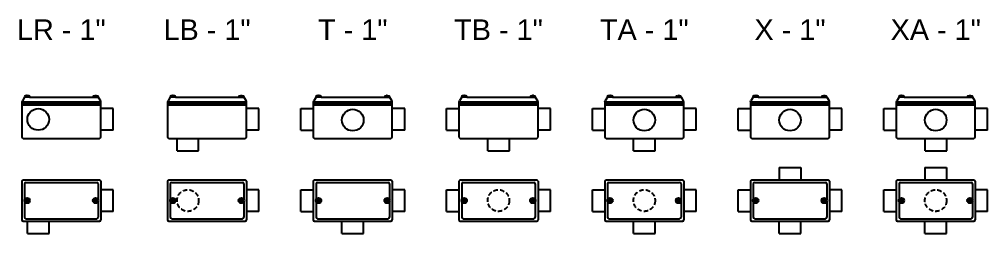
# Model space of a CAD drawing. Header units: millimetres. Extents: x 102 to 3017, y 259 to 1024.
# Drawn here: x 1609 to 3017, y 501 to 813 of the extents above; entities that cross this region are included whole.
import ezdxf
from ezdxf.enums import TextEntityAlignment as Align

# ---------------------------------------------------------------- set-up
doc = ezdxf.new("R2010")
doc.units = ezdxf.units.MM
doc.linetypes.add('HIDDEN', pattern=[9.525, 6.35, -3.175])
doc.layers.add('CONDULETE', color=8, linetype='Continuous')
doc.layers.add('FURO VASADO', color=251, linetype='HIDDEN')
doc.styles.get("Standard").update_dxf_attribs({"font": 'arial.ttf'})

msp = doc.modelspace()

# ---------------------------------------------------------------- linework, layer by layer
at = {"layer": 'CONDULETE'}
for p, q in [((1612.1, 692.9), (1612.9, 694.6)), ((1612.1, 692.9), (1612.1, 641.8)), ((1612.1, 692.9), (1727.1, 692.9)), ((1612.1, 690.4), (1727.1, 690.4)), ((1616.2, 699.8), (1612.9, 694.6)), ((1623.5, 699.8), (1616, 699.8)), ((1619.2, 701.4), (1619.2, 702)), ((1619.8, 701.2), (1619.4, 701.2)), ((1619.8, 701.2), (1620.1, 701.2)), ((1620.3, 701.4), (1620.3, 702)), ((1623.5, 699.8), (1715.7, 699.8)), ((1715.7, 699.8), (1723.3, 699.8)), ((1719, 701.4), (1718.9, 702)), ((1719.5, 701.2), (1719.2, 701.2)), ((1719.5, 701.2), (1719.8, 701.2)), ((1720, 701.4), (1720.1, 702)), ((1723, 699.8), (1726.4, 694.6)), ((1727.1, 692.9), (1726.4, 694.6)), ((1727.1, 641.8), (1727.1, 692.9)), ((1824, 692.9), (1824.8, 694.6)), ((1824, 692.9), (1824, 641.8)), ((1824, 692.9), (1939, 692.9)), ((1824, 690.4), (1939, 690.4)), ((1828.1, 699.8), (1824.8, 694.6)), ((1835.4, 699.8), (1827.9, 699.8)), ((1831.1, 701.4), (1831.1, 702)), ((1831.7, 701.2), (1831.3, 701.2)), ((1831.7, 701.2), (1832, 701.2)), ((1832.2, 701.4), (1832.2, 702)), ((1835.4, 699.8), (1927.6, 699.8)), ((1927.6, 699.8), (1935.2, 699.8)), ((1930.9, 701.4), (1930.8, 702)), ((1931.4, 701.2), (1931.1, 701.2)), ((1931.4, 701.2), (1931.7, 701.2)), ((1931.9, 701.4), (1932, 702)), ((1934.9, 699.8), (1938.3, 694.6)), ((1939, 692.9), (1938.3, 694.6)), ((1939, 641.8), (1939, 692.9)), ((2035.9, 692.9), (2036.7, 694.6)), ((2035.9, 692.9), (2035.9, 641.8)), ((2035.9, 692.9), (2150.9, 692.9)), ((2035.9, 690.4), (2150.9, 690.4)), ((2040, 699.8), (2036.7, 694.6)), ((2047.3, 699.8), (2039.8, 699.8)), ((2043, 701.4), (2043, 702)), ((2043.6, 701.2), (2043.2, 701.2)), ((2043.6, 701.2), (2043.9, 701.2)), ((2044.1, 701.4), (2044.1, 702)), ((2047.3, 699.8), (2139.5, 699.8)), ((2139.5, 699.8), (2147.1, 699.8)), ((2142.8, 701.4), (2142.8, 702)), ((2143.3, 701.2), (2143, 701.2)), ((2143.3, 701.2), (2143.6, 701.2)), ((2143.8, 701.4), (2143.9, 702)), ((2146.8, 699.8), (2150.2, 694.6)), ((2150.9, 692.9), (2150.2, 694.6)), ((2150.9, 641.8), (2150.9, 692.9)), ((2247.8, 692.9), (2248.6, 694.6)), ((2247.8, 692.9), (2247.8, 641.8)), ((2247.8, 692.9), (2362.8, 692.9)), ((2247.8, 690.4), (2362.8, 690.4)), ((2251.9, 699.8), (2248.6, 694.6)), ((2259.2, 699.8), (2251.7, 699.8)), ((2255, 701.4), (2254.9, 702)), ((2255.5, 701.2), (2255.2, 701.2)), ((2255.5, 701.2), (2255.8, 701.2)), ((2256, 701.4), (2256, 702)), ((2259.2, 699.8), (2351.5, 699.8)), ((2351.5, 699.8), (2359, 699.8)), ((2354.7, 701.4), (2354.7, 702)), ((2355.2, 701.2), (2354.9, 701.2)), ((2355.2, 701.2), (2355.5, 701.2)), ((2355.7, 701.4), (2355.8, 702)), ((2358.8, 699.8), (2362.1, 694.6)), ((2362.8, 692.9), (2362.1, 694.6)), ((2362.8, 641.8), (2362.8, 692.9)), ((2459.8, 692.9), (2460.5, 694.6)), ((2459.8, 692.9), (2459.8, 641.8)), ((2459.8, 692.9), (2574.8, 692.9)), ((2459.8, 690.4), (2574.8, 690.4)), ((2463.8, 699.8), (2460.5, 694.6)), ((2471.1, 699.8), (2463.6, 699.8)), ((2466.9, 701.4), (2466.8, 702)), ((2467.4, 701.2), (2467.1, 701.2)), ((2467.4, 701.2), (2467.7, 701.2)), ((2467.9, 701.4), (2467.9, 702)), ((2471.1, 699.8), (2563.4, 699.8)), ((2563.4, 699.8), (2570.9, 699.8)), ((2566.6, 701.4), (2566.6, 702)), ((2567.1, 701.2), (2566.8, 701.2)), ((2567.1, 701.2), (2567.5, 701.2)), ((2567.7, 701.4), (2567.7, 702)), ((2570.7, 699.8), (2574, 694.6)), ((2574.8, 692.9), (2574, 694.6)), ((2574.8, 641.8), (2574.8, 692.9)), ((2671.7, 692.9), (2672.4, 694.6)), ((2671.7, 692.9), (2671.7, 641.8)), ((2671.7, 692.9), (2786.7, 692.9)), ((2671.7, 690.4), (2786.7, 690.4)), ((2675.8, 699.8), (2672.4, 694.6)), ((2683.1, 699.8), (2675.5, 699.8)), ((2678.8, 701.4), (2678.7, 702)), ((2679.3, 701.2), (2679, 701.2)), ((2679.3, 701.2), (2679.6, 701.2)), ((2679.8, 701.4), (2679.9, 702)), ((2683.1, 699.8), (2775.3, 699.8)), ((2775.3, 699.8), (2782.8, 699.8)), ((2778.5, 701.4), (2778.5, 702)), ((2779, 701.2), (2778.7, 701.2)), ((2779, 701.2), (2779.4, 701.2)), ((2779.6, 701.4), (2779.6, 702)), ((2782.6, 699.8), (2785.9, 694.6)), ((2786.7, 692.9), (2785.9, 694.6)), ((2786.7, 641.8), (2786.7, 692.9)), ((2883.6, 692.9), (2884.3, 694.6)), ((2883.6, 692.9), (2883.6, 641.8)), ((2883.6, 692.9), (2998.6, 692.9)), ((2883.6, 690.4), (2998.6, 690.4)), ((2887.7, 699.8), (2884.3, 694.6)), ((2895, 699.8), (2887.4, 699.8)), ((2890.7, 701.4), (2890.6, 702)), ((2891.2, 701.2), (2890.9, 701.2)), ((2891.2, 701.2), (2891.5, 701.2)), ((2891.7, 701.4), (2891.8, 702)), ((2895, 699.8), (2987.2, 699.8)), ((2987.2, 699.8), (2994.7, 699.8)), ((2990.4, 701.4), (2990.4, 702)), ((2990.9, 701.2), (2990.6, 701.2)), ((2990.9, 701.2), (2991.3, 701.2)), ((2991.5, 701.4), (2991.5, 702)), ((2994.5, 699.8), (2997.8, 694.6)), ((2998.6, 692.9), (2997.8, 694.6)), ((2998.6, 641.8), (2998.6, 692.9)), ((1612.1, 688.8), (1727.1, 688.8)), ((1745.1, 683.1), (1727.1, 683.1)), ((1745.1, 651.7), (1745.1, 683.1)), ((1824, 688.8), (1939, 688.8)), ((1957, 683.1), (1939, 683.1)), ((1957, 651.7), (1957, 683.1)), ((2017.9, 683.1), (2035.9, 683.1)), ((2017.9, 651.7), (2017.9, 683.1)), ((2035.9, 688.8), (2150.9, 688.8)), ((2168.9, 683.1), (2150.9, 683.1)), ((2168.9, 651.7), (2168.9, 683.1)), ((2229.8, 683.1), (2247.8, 683.1)), ((2229.8, 651.7), (2229.8, 683.1)), ((2247.8, 688.8), (2362.8, 688.8)), ((2380.8, 683.1), (2362.8, 683.1)), ((2380.8, 651.7), (2380.8, 683.1)), ((2441.8, 683.1), (2459.8, 683.1)), ((2441.8, 651.7), (2441.8, 683.1)), ((2459.8, 688.8), (2574.8, 688.8)), ((2592.8, 683.1), (2574.8, 683.1)), ((2592.8, 651.7), (2592.8, 683.1)), ((2653.7, 683.1), (2671.7, 683.1)), ((2653.7, 651.7), (2653.7, 683.1)), ((2671.7, 688.8), (2786.7, 688.8)), ((2804.7, 683.1), (2786.7, 683.1)), ((2804.7, 651.7), (2804.7, 683.1)), ((2865.6, 683.1), (2883.6, 683.1)), ((2865.6, 651.7), (2865.6, 683.1)), ((2883.6, 688.8), (2998.6, 688.8)), ((3016.6, 683.1), (2998.6, 683.1)), ((3016.6, 651.7), (3016.6, 683.1)), ((1745.1, 651.7), (1727.1, 651.7)), ((1957, 651.7), (1939, 651.7)), ((2017.9, 651.7), (2035.9, 651.7)), ((2168.9, 651.7), (2150.9, 651.7)), ((2229.8, 651.7), (2247.8, 651.7)), ((2380.8, 651.7), (2362.8, 651.7)), ((2441.8, 651.7), (2459.8, 651.7)), ((2592.8, 651.7), (2574.8, 651.7)), ((2653.7, 651.7), (2671.7, 651.7)), ((2804.7, 651.7), (2786.7, 651.7)), ((2865.6, 651.7), (2883.6, 651.7)), ((3016.6, 651.7), (2998.6, 651.7)), ((1614.1, 639.8), (1725.1, 639.8)), ((1826, 639.8), (1937, 639.8)), ((1837.9, 621.8), (1837.9, 639.8)), ((1869.3, 621.8), (1869.3, 639.8)), ((2037.9, 639.8), (2148.9, 639.8)), ((2249.8, 639.8), (2360.8, 639.8)), ((2289.9, 621.8), (2289.9, 639.8)), ((2321.3, 621.8), (2321.3, 639.8)), ((2461.8, 639.8), (2572.8, 639.8)), ((2501.8, 621.8), (2501.8, 639.8)), ((2533.2, 621.8), (2533.2, 639.8)), ((2673.7, 639.8), (2784.7, 639.8)), ((2885.6, 639.8), (2996.6, 639.8)), ((2925.7, 621.8), (2925.7, 639.8)), ((2957.1, 621.8), (2957.1, 639.8)), ((1837.9, 621.8), (1869.3, 621.8)), ((2289.9, 621.8), (2321.3, 621.8)), ((2501.8, 621.8), (2533.2, 621.8)), ((2925.7, 621.8), (2957.1, 621.8)), ((2713.5, 597.4), (2713.5, 579.4)), ((2713.5, 597.4), (2744.9, 597.4)), ((2744.9, 597.4), (2744.9, 579.4)), ((2925.4, 597.4), (2925.4, 579.4)), ((2925.4, 597.4), (2956.8, 597.4)), ((2956.8, 597.4), (2956.8, 579.4)), ((1612.1, 577.4), (1612.1, 521.4)), ((1614.1, 579.4), (1725.1, 579.4)), ((1727.1, 577.4), (1727.1, 521.4)), ((1824, 577.4), (1824, 521.4)), ((1826, 579.4), (1937, 579.4)), ((1939, 577.4), (1939, 521.4)), ((2035.9, 577.4), (2035.9, 521.4)), ((2037.9, 579.4), (2148.9, 579.4)), ((2150.9, 577.4), (2150.9, 521.4)), ((2247.8, 577.4), (2247.8, 521.4)), ((2249.8, 579.4), (2360.8, 579.4)), ((2362.8, 577.4), (2362.8, 521.4)), ((2459.8, 577.4), (2459.8, 521.4)), ((2461.8, 579.4), (2572.8, 579.4)), ((2574.8, 577.4), (2574.8, 521.4)), ((2671.7, 577.4), (2671.7, 521.4)), ((2673.7, 579.4), (2784.7, 579.4)), ((2786.7, 577.4), (2786.7, 521.4)), ((2883.6, 577.4), (2883.6, 521.4)), ((2885.6, 579.4), (2996.6, 579.4)), ((2998.6, 577.4), (2998.6, 521.4)), ((1616.2, 573.6), (1616.2, 551.2)), ((1618.2, 575.6), (1721, 575.6)), ((1723, 573.6), (1723, 551.2)), ((1745.1, 565.1), (1727.1, 565.1)), ((1745.1, 533.7), (1745.1, 565.1)), ((1828.1, 573.6), (1828.1, 551.2)), ((1830.1, 575.6), (1932.9, 575.6)), ((1934.9, 573.6), (1934.9, 551.2)), ((1957, 565.1), (1939, 565.1)), ((1957, 533.7), (1957, 565.1)), ((2017.9, 565.1), (2035.9, 565.1)), ((2017.9, 533.7), (2017.9, 565.1)), ((2040, 573.6), (2040, 551.2)), ((2042, 575.6), (2144.8, 575.6)), ((2146.8, 573.6), (2146.8, 551.2)), ((2168.9, 565.1), (2150.9, 565.1)), ((2168.9, 533.7), (2168.9, 565.1)), ((2229.8, 565.1), (2247.8, 565.1)), ((2229.8, 533.7), (2229.8, 565.1)), ((2251.9, 573.6), (2251.9, 551.2)), ((2253.9, 575.6), (2356.8, 575.6)), ((2358.8, 573.6), (2358.8, 551.2)), ((2380.8, 565.1), (2362.8, 565.1)), ((2380.8, 533.7), (2380.8, 565.1)), ((2441.8, 565.1), (2459.8, 565.1)), ((2441.8, 533.7), (2441.8, 565.1)), ((2463.8, 573.6), (2463.8, 551.2)), ((2465.8, 575.6), (2568.7, 575.6)), ((2570.7, 573.6), (2570.7, 551.2)), ((2592.8, 565.1), (2574.8, 565.1)), ((2592.8, 533.7), (2592.8, 565.1)), ((2653.7, 565.1), (2671.7, 565.1)), ((2653.7, 533.7), (2653.7, 565.1)), ((2675.8, 573.6), (2675.8, 551.2)), ((2677.8, 575.6), (2780.6, 575.6)), ((2782.6, 573.6), (2782.6, 551.2)), ((2804.7, 565.1), (2786.7, 565.1)), ((2804.7, 533.7), (2804.7, 565.1)), ((2865.6, 565.1), (2883.6, 565.1)), ((2865.6, 533.7), (2865.6, 565.1)), ((2887.7, 573.6), (2887.7, 551.2)), ((2889.7, 575.6), (2992.5, 575.6)), ((2994.5, 573.6), (2994.5, 551.2)), ((3016.6, 565.1), (2998.6, 565.1)), ((3016.6, 533.7), (3016.6, 565.1)), ((1617.8, 549.4), (1617.8, 549.7)), ((1617.8, 549.4), (1617.8, 549)), ((1618, 549.9), (1619, 549.9)), ((1619.2, 551.1), (1619.2, 550.1)), ((1619.8, 551.3), (1619.4, 551.3)), ((1619.8, 551.3), (1620.1, 551.3)), ((1620.3, 551.1), (1620.3, 550.1)), ((1621.6, 549.9), (1620.5, 549.9)), ((1621.8, 549.4), (1621.8, 549.7)), ((1621.8, 549.4), (1621.8, 549)), ((1717.5, 549.4), (1717.5, 549.7)), ((1717.5, 549.4), (1717.5, 549)), ((1717.7, 549.9), (1718.8, 549.9)), ((1718.9, 551.1), (1718.9, 550.1)), ((1719.5, 551.3), (1719.1, 551.3)), ((1719.5, 551.3), (1719.9, 551.3)), ((1720.1, 551.1), (1720.1, 550.1)), ((1721.3, 549.9), (1720.2, 549.9)), ((1721.5, 549.4), (1721.5, 549.7)), ((1721.5, 549.4), (1721.5, 549)), ((1829.7, 549.4), (1829.7, 549.7)), ((1829.7, 549.4), (1829.7, 549)), ((1829.9, 549.9), (1830.9, 549.9)), ((1831.1, 551.1), (1831.1, 550.1)), ((1831.7, 551.3), (1831.3, 551.3)), ((1831.7, 551.3), (1832, 551.3)), ((1832.2, 551.1), (1832.2, 550.1)), ((1833.5, 549.9), (1832.4, 549.9)), ((1833.7, 549.4), (1833.7, 549.7)), ((1833.7, 549.4), (1833.7, 549)), ((1929.4, 549.4), (1929.4, 549.7)), ((1929.4, 549.4), (1929.4, 549)), ((1929.6, 549.9), (1930.7, 549.9)), ((1930.8, 551.1), (1930.8, 550.1)), ((1931.4, 551.3), (1931, 551.3)), ((1931.4, 551.3), (1931.8, 551.3)), ((1932, 551.1), (1932, 550.1)), ((1933.2, 549.9), (1932.1, 549.9)), ((1933.4, 549.4), (1933.4, 549.7)), ((1933.4, 549.4), (1933.4, 549)), ((2041.6, 549.4), (2041.6, 549.7)), ((2041.6, 549.4), (2041.6, 549)), ((2041.8, 549.9), (2042.8, 549.9)), ((2043, 551.1), (2043, 550.1)), ((2043.6, 551.3), (2043.2, 551.3)), ((2043.6, 551.3), (2043.9, 551.3)), ((2044.1, 551.1), (2044.1, 550.1)), ((2045.4, 549.9), (2044.3, 549.9)), ((2045.6, 549.4), (2045.6, 549.7)), ((2045.6, 549.4), (2045.6, 549)), ((2141.3, 549.4), (2141.3, 549.7)), ((2141.3, 549.4), (2141.3, 549)), ((2141.5, 549.9), (2142.6, 549.9)), ((2142.8, 551.1), (2142.8, 550.1)), ((2143.3, 551.3), (2143, 551.3)), ((2143.3, 551.3), (2143.7, 551.3)), ((2143.9, 551.1), (2143.9, 550.1)), ((2145.1, 549.9), (2144.1, 549.9)), ((2145.3, 549.4), (2145.3, 549.7)), ((2145.3, 549.4), (2145.3, 549)), ((2253.5, 549.4), (2253.5, 549.7)), ((2253.5, 549.4), (2253.5, 549)), ((2253.7, 549.9), (2254.7, 549.9)), ((2254.9, 551.1), (2254.9, 550.1)), ((2255.5, 551.3), (2255.1, 551.3)), ((2255.5, 551.3), (2255.8, 551.3)), ((2256, 551.1), (2256, 550.1)), ((2257.3, 549.9), (2256.2, 549.9)), ((2257.5, 549.4), (2257.5, 549.7)), ((2257.5, 549.4), (2257.5, 549)), ((2353.2, 549.4), (2353.2, 549.7)), ((2353.2, 549.4), (2353.2, 549)), ((2353.4, 549.9), (2354.5, 549.9)), ((2354.7, 551.1), (2354.7, 550.1)), ((2355.2, 551.3), (2354.9, 551.3)), ((2355.2, 551.3), (2355.6, 551.3)), ((2355.8, 551.1), (2355.8, 550.1)), ((2357, 549.9), (2356, 549.9)), ((2357.2, 549.4), (2357.2, 549.7)), ((2357.2, 549.4), (2357.2, 549)), ((2465.4, 549.4), (2465.4, 549.7)), ((2465.4, 549.4), (2465.4, 549)), ((2465.6, 549.9), (2466.6, 549.9)), ((2466.8, 551.1), (2466.8, 550.1)), ((2467.4, 551.3), (2467, 551.3)), ((2467.4, 551.3), (2467.7, 551.3)), ((2467.9, 551.1), (2467.9, 550.1)), ((2469.2, 549.9), (2468.1, 549.9)), ((2469.4, 549.4), (2469.4, 549.7)), ((2469.4, 549.4), (2469.4, 549)), ((2565.1, 549.4), (2565.1, 549.7)), ((2565.1, 549.4), (2565.1, 549)), ((2565.3, 549.9), (2566.4, 549.9)), ((2566.6, 551.1), (2566.6, 550.1)), ((2567.1, 551.3), (2566.8, 551.3)), ((2567.1, 551.3), (2567.5, 551.3)), ((2567.7, 551.1), (2567.7, 550.1)), ((2568.9, 549.9), (2567.9, 549.9)), ((2569.1, 549.4), (2569.1, 549.7)), ((2569.1, 549.4), (2569.1, 549)), ((2677.3, 549.4), (2677.3, 549.7)), ((2677.3, 549.4), (2677.3, 549)), ((2677.5, 549.9), (2678.6, 549.9)), ((2678.7, 551.1), (2678.7, 550.1)), ((2679.3, 551.3), (2678.9, 551.3)), ((2679.3, 551.3), (2679.7, 551.3)), ((2679.9, 551.1), (2679.9, 550.1)), ((2681.1, 549.9), (2680, 549.9)), ((2681.3, 549.4), (2681.3, 549.7)), ((2681.3, 549.4), (2681.3, 549)), ((2777, 549.4), (2777, 549.7)), ((2777, 549.4), (2777, 549)), ((2777.2, 549.9), (2778.3, 549.9)), ((2778.5, 551.1), (2778.5, 550.1)), ((2779, 551.3), (2778.7, 551.3)), ((2779, 551.3), (2779.4, 551.3)), ((2779.6, 551.1), (2779.6, 550.1)), ((2780.8, 549.9), (2779.8, 549.9)), ((2781, 549.4), (2781, 549.7)), ((2781, 549.4), (2781, 549)), ((2889.2, 549.4), (2889.2, 549.7)), ((2889.2, 549.4), (2889.2, 549)), ((2889.4, 549.9), (2890.5, 549.9)), ((2890.6, 551.1), (2890.6, 550.1)), ((2891.2, 551.3), (2890.8, 551.3)), ((2891.2, 551.3), (2891.6, 551.3)), ((2891.8, 551.1), (2891.8, 550.1)), ((2893, 549.9), (2891.9, 549.9)), ((2893.2, 549.4), (2893.2, 549.7)), ((2893.2, 549.4), (2893.2, 549)), ((2988.9, 549.4), (2988.9, 549.7)), ((2988.9, 549.4), (2988.9, 549)), ((2989.1, 549.9), (2990.2, 549.9)), ((2990.4, 551.1), (2990.4, 550.1)), ((2990.9, 551.3), (2990.6, 551.3)), ((2990.9, 551.3), (2991.3, 551.3)), ((2991.5, 551.1), (2991.5, 550.1)), ((2992.7, 549.9), (2991.7, 549.9)), ((2992.9, 549.4), (2992.9, 549.7)), ((2992.9, 549.4), (2992.9, 549)), ((1616.2, 547.5), (1616.2, 525.1)), ((1616.2, 543), (1616.2, 525.1)), ((1618, 548.8), (1619, 548.8)), ((1619.2, 547.6), (1619.2, 548.6)), ((1619.8, 547.4), (1619.4, 547.4)), ((1619.8, 547.4), (1620.1, 547.4)), ((1620.3, 547.6), (1620.3, 548.6)), ((1621.6, 548.8), (1620.5, 548.8)), ((1717.7, 548.8), (1718.8, 548.8)), ((1718.9, 547.6), (1718.9, 548.6)), ((1719.5, 547.4), (1719.1, 547.4)), ((1719.5, 547.4), (1719.9, 547.4)), ((1720.1, 547.6), (1720.1, 548.6)), ((1721.3, 548.8), (1720.2, 548.8)), ((1723, 547.5), (1723, 525.1)), ((1723, 543), (1723, 525.1)), ((1828.1, 547.5), (1828.1, 525.1)), ((1828.1, 543), (1828.1, 525.1)), ((1829.9, 548.8), (1830.9, 548.8)), ((1831.1, 547.6), (1831.1, 548.6)), ((1831.7, 547.4), (1831.3, 547.4)), ((1831.7, 547.4), (1832, 547.4)), ((1832.2, 547.6), (1832.2, 548.6)), ((1833.5, 548.8), (1832.4, 548.8)), ((1929.6, 548.8), (1930.7, 548.8)), ((1930.8, 547.6), (1930.8, 548.6)), ((1931.4, 547.4), (1931, 547.4)), ((1931.4, 547.4), (1931.8, 547.4)), ((1932, 547.6), (1932, 548.6)), ((1933.2, 548.8), (1932.1, 548.8)), ((1934.9, 547.5), (1934.9, 525.1)), ((1934.9, 543), (1934.9, 525.1)), ((2040, 547.5), (2040, 525.1)), ((2040, 543), (2040, 525.1)), ((2041.8, 548.8), (2042.8, 548.8)), ((2043, 547.6), (2043, 548.6)), ((2043.6, 547.4), (2043.2, 547.4)), ((2043.6, 547.4), (2043.9, 547.4)), ((2044.1, 547.6), (2044.1, 548.6)), ((2045.4, 548.8), (2044.3, 548.8)), ((2141.5, 548.8), (2142.6, 548.8)), ((2142.8, 547.6), (2142.8, 548.6)), ((2143.3, 547.4), (2143, 547.4)), ((2143.3, 547.4), (2143.7, 547.4)), ((2143.9, 547.6), (2143.9, 548.6)), ((2145.1, 548.8), (2144.1, 548.8)), ((2146.8, 547.5), (2146.8, 525.1)), ((2146.8, 543), (2146.8, 525.1)), ((2251.9, 547.5), (2251.9, 525.1)), ((2251.9, 543), (2251.9, 525.1)), ((2253.7, 548.8), (2254.7, 548.8)), ((2254.9, 547.6), (2254.9, 548.6)), ((2255.5, 547.4), (2255.1, 547.4)), ((2255.5, 547.4), (2255.8, 547.4)), ((2256, 547.6), (2256, 548.6)), ((2257.3, 548.8), (2256.2, 548.8)), ((2353.4, 548.8), (2354.5, 548.8)), ((2354.7, 547.6), (2354.7, 548.6)), ((2355.2, 547.4), (2354.9, 547.4)), ((2355.2, 547.4), (2355.6, 547.4)), ((2355.8, 547.6), (2355.8, 548.6)), ((2357, 548.8), (2356, 548.8)), ((2358.8, 547.5), (2358.8, 525.1)), ((2358.8, 543), (2358.8, 525.1)), ((2463.8, 547.5), (2463.8, 525.1)), ((2463.8, 543), (2463.8, 525.1)), ((2465.6, 548.8), (2466.6, 548.8)), ((2466.8, 547.6), (2466.8, 548.6)), ((2467.4, 547.4), (2467, 547.4)), ((2467.4, 547.4), (2467.7, 547.4)), ((2467.9, 547.6), (2467.9, 548.6)), ((2469.2, 548.8), (2468.1, 548.8)), ((2565.3, 548.8), (2566.4, 548.8)), ((2566.6, 547.6), (2566.6, 548.6)), ((2567.1, 547.4), (2566.8, 547.4)), ((2567.1, 547.4), (2567.5, 547.4)), ((2567.7, 547.6), (2567.7, 548.6)), ((2568.9, 548.8), (2567.9, 548.8)), ((2570.7, 547.5), (2570.7, 525.1)), ((2570.7, 543), (2570.7, 525.1)), ((2675.8, 547.5), (2675.8, 525.1)), ((2675.8, 543), (2675.8, 525.1)), ((2677.5, 548.8), (2678.6, 548.8)), ((2678.7, 547.6), (2678.7, 548.6)), ((2679.3, 547.4), (2678.9, 547.4)), ((2679.3, 547.4), (2679.7, 547.4)), ((2679.9, 547.6), (2679.9, 548.6)), ((2681.1, 548.8), (2680, 548.8)), ((2777.2, 548.8), (2778.3, 548.8)), ((2778.5, 547.6), (2778.5, 548.6)), ((2779, 547.4), (2778.7, 547.4)), ((2779, 547.4), (2779.4, 547.4)), ((2779.6, 547.6), (2779.6, 548.6)), ((2780.8, 548.8), (2779.8, 548.8)), ((2782.6, 547.5), (2782.6, 525.1)), ((2782.6, 543), (2782.6, 525.1)), ((2887.7, 547.5), (2887.7, 525.1)), ((2887.7, 543), (2887.7, 525.1)), ((2889.4, 548.8), (2890.5, 548.8)), ((2890.6, 547.6), (2890.6, 548.6)), ((2891.2, 547.4), (2890.8, 547.4)), ((2891.2, 547.4), (2891.6, 547.4)), ((2891.8, 547.6), (2891.8, 548.6)), ((2893, 548.8), (2891.9, 548.8)), ((2989.1, 548.8), (2990.2, 548.8)), ((2990.4, 547.6), (2990.4, 548.6)), ((2990.9, 547.4), (2990.6, 547.4)), ((2990.9, 547.4), (2991.3, 547.4)), ((2991.5, 547.6), (2991.5, 548.6)), ((2992.7, 548.8), (2991.7, 548.8)), ((2994.5, 547.5), (2994.5, 525.1)), ((2994.5, 543), (2994.5, 525.1)), ((1618.2, 523.1), (1721, 523.1)), ((1745.1, 533.7), (1727.1, 533.7)), ((1830.1, 523.1), (1932.9, 523.1)), ((1957, 533.7), (1939, 533.7)), ((2017.9, 533.7), (2035.9, 533.7)), ((2042, 523.1), (2144.8, 523.1)), ((2168.9, 533.7), (2150.9, 533.7)), ((2229.8, 533.7), (2247.8, 533.7)), ((2253.9, 523.1), (2356.8, 523.1)), ((2380.8, 533.7), (2362.8, 533.7)), ((2441.8, 533.7), (2459.8, 533.7)), ((2465.8, 523.1), (2568.7, 523.1)), ((2592.8, 533.7), (2574.8, 533.7)), ((2653.7, 533.7), (2671.7, 533.7)), ((2677.8, 523.1), (2780.6, 523.1)), ((2804.7, 533.7), (2786.7, 533.7)), ((2865.6, 533.7), (2883.6, 533.7)), ((2889.7, 523.1), (2992.5, 523.1)), ((3016.6, 533.7), (2998.6, 533.7)), ((1614.1, 519.4), (1725.1, 519.4)), ((1620.3, 501.4), (1620.3, 519.4)), ((1651.7, 501.4), (1651.7, 519.4)), ((1826, 519.4), (1937, 519.4)), ((2037.9, 519.4), (2148.9, 519.4)), ((2077.7, 501.4), (2077.7, 519.4)), ((2109.1, 501.4), (2109.1, 519.4)), ((2249.8, 519.4), (2360.8, 519.4)), ((2461.8, 519.4), (2572.8, 519.4)), ((2501.6, 501.4), (2501.6, 519.4)), ((2533, 501.4), (2533, 519.4)), ((2673.7, 519.4), (2784.7, 519.4)), ((2713.5, 501.4), (2713.5, 519.4)), ((2744.9, 501.4), (2744.9, 519.4)), ((2885.6, 519.4), (2996.6, 519.4)), ((2925.4, 501.4), (2925.4, 519.4)), ((2956.8, 501.4), (2956.8, 519.4)), ((1620.3, 501.4), (1651.7, 501.4)), ((2077.7, 501.4), (2109.1, 501.4)), ((2501.6, 501.4), (2533, 501.4)), ((2713.5, 501.4), (2744.9, 501.4)), ((2925.4, 501.4), (2956.8, 501.4))]:
    msp.add_line(p, q, dxfattribs=at)
for centre, radius in [((1636, 667.4), 15.7), ((2093.4, 666.4), 15.7), ((2517.3, 666.4), 15.7), ((2729.2, 666.4), 15.7), ((2941.1, 666.4), 15.7), ((1619.8, 549.4), 3.99), ((1719.5, 549.4), 3.99), ((1831.7, 549.4), 3.99), ((1931.4, 549.4), 3.99), ((2043.6, 549.4), 3.99), ((2143.3, 549.4), 3.99), ((2255.5, 549.4), 3.99), ((2355.2, 549.4), 3.99), ((2467.4, 549.4), 3.99), ((2567.1, 549.4), 3.99), ((2679.3, 549.4), 3.99), ((2779, 549.4), 3.99), ((2891.2, 549.4), 3.99), ((2990.9, 549.4), 3.99)]:
    msp.add_circle(centre, radius, dxfattribs=at)
for centre, radius, start, end in [((1616, 700), 0.2, 170.9615, 270), ((1619, 702), 0.2, 5.1527, 97.0004), ((1619.4, 701.4), 0.2, 185.1527, 270), ((1620.1, 701.4), 0.2, 270, 354.8473), ((1620.5, 702), 0.2, 82.9996, 174.8473), ((1623.5, 700), 0.2, 270, 9.0385), ((1715.7, 700), 0.2, 170.9615, 270), ((1718.7, 702), 0.2, 5.1527, 97.0004), ((1719.2, 701.4), 0.2, 185.1527, 270), ((1719.8, 701.4), 0.2, 270, 354.8473), ((1720.3, 702), 0.2, 82.9996, 174.8473), ((1723.3, 700), 0.2, 270, 9.0385), ((1827.9, 700), 0.2, 170.9615, 270), ((1830.9, 702), 0.2, 5.1527, 97.0004), ((1831.3, 701.4), 0.2, 185.1527, 270), ((1832, 701.4), 0.2, 270, 354.8473), ((1832.4, 702), 0.2, 82.9996, 174.8473), ((1835.4, 700), 0.2, 270, 9.0385), ((1927.6, 700), 0.2, 170.9615, 270), ((1930.6, 702), 0.2, 5.1527, 97.0004), ((1931.1, 701.4), 0.2, 185.1527, 270), ((1931.7, 701.4), 0.2, 270, 354.8473), ((1932.2, 702), 0.2, 82.9996, 174.8473), ((1935.2, 700), 0.2, 270, 9.0385), ((2039.8, 700), 0.2, 170.9615, 270), ((2042.8, 702), 0.2, 5.1527, 97.0004), ((2043.2, 701.4), 0.2, 185.1527, 270), ((2043.9, 701.4), 0.2, 270, 354.8473), ((2044.3, 702), 0.2, 82.9996, 174.8473), ((2047.3, 700), 0.2, 270, 9.0385), ((2139.5, 700), 0.2, 170.9615, 270), ((2142.6, 702), 0.2, 5.1527, 97.0004), ((2143, 701.4), 0.2, 185.1527, 270), ((2143.6, 701.4), 0.2, 270, 354.8473), ((2144.1, 702), 0.2, 82.9996, 174.8473), ((2147.1, 700), 0.2, 270, 9.0385), ((2251.7, 700), 0.2, 170.9615, 270), ((2254.7, 702), 0.2, 5.1527, 97.0004), ((2255.2, 701.4), 0.2, 185.1527, 270), ((2255.8, 701.4), 0.2, 270, 354.8473), ((2256.2, 702), 0.2, 82.9996, 174.8473), ((2259.2, 700), 0.2, 270, 9.0385), ((2351.5, 700), 0.2, 170.9615, 270), ((2354.5, 702), 0.2, 5.1527, 97.0004), ((2354.9, 701.4), 0.2, 185.1527, 270), ((2355.5, 701.4), 0.2, 270, 354.8473), ((2356, 702), 0.2, 82.9996, 174.8473), ((2359, 700), 0.2, 270, 9.0385), ((2463.6, 700), 0.2, 170.9615, 270), ((2466.6, 702), 0.2, 5.1527, 97.0004), ((2467.1, 701.4), 0.2, 185.1527, 270), ((2467.7, 701.4), 0.2, 270, 354.8473), ((2468.1, 702), 0.2, 82.9996, 174.8473), ((2471.1, 700), 0.2, 270, 9.0385), ((2563.4, 700), 0.2, 170.9615, 270), ((2566.4, 702), 0.2, 5.1527, 97.0004), ((2566.8, 701.4), 0.2, 185.1527, 270), ((2567.5, 701.4), 0.2, 270, 354.8473), ((2567.9, 702), 0.2, 82.9996, 174.8473), ((2570.9, 700), 0.2, 270, 9.0385), ((2675.5, 700), 0.2, 170.9615, 270), ((2678.5, 702), 0.2, 5.1527, 97.0004), ((2679, 701.4), 0.2, 185.1527, 270), ((2679.6, 701.4), 0.2, 270, 354.8473), ((2680, 702), 0.2, 82.9996, 174.8473), ((2683.1, 700), 0.2, 270, 9.0385), ((2775.3, 700), 0.2, 170.9615, 270), ((2778.3, 702), 0.2, 5.1527, 97.0004), ((2778.7, 701.4), 0.2, 185.1527, 270), ((2779.4, 701.4), 0.2, 270, 354.8473), ((2779.8, 702), 0.2, 82.9996, 174.8473), ((2782.8, 700), 0.2, 270, 9.0385), ((2887.4, 700), 0.2, 170.9615, 270), ((2890.4, 702), 0.2, 5.1527, 97.0004), ((2890.9, 701.4), 0.2, 185.1527, 270), ((2891.5, 701.4), 0.2, 270, 354.8473), ((2892, 702), 0.2, 82.9996, 174.8473), ((2895, 700), 0.2, 270, 9.0385), ((2987.2, 700), 0.2, 170.9615, 270), ((2990.2, 702), 0.2, 5.1527, 97.0004), ((2990.6, 701.4), 0.2, 185.1527, 270), ((2991.3, 701.4), 0.2, 270, 354.8473), ((2991.7, 702), 0.2, 82.9996, 174.8473), ((2994.7, 700), 0.2, 270, 9.0385), ((1614.1, 641.8), 2, 180, 270), ((1725.1, 641.8), 2, 270, 0), ((1826, 641.8), 2, 180, 270), ((1937, 641.8), 2, 270, 0), ((2037.9, 641.8), 2, 180, 270), ((2148.9, 641.8), 2, 270, 0), ((2249.8, 641.8), 2, 180, 270), ((2360.8, 641.8), 2, 270, 0), ((2461.8, 641.8), 2, 180, 270), ((2572.8, 641.8), 2, 270, 0), ((2673.7, 641.8), 2, 180, 270), ((2784.7, 641.8), 2, 270, 0), ((2885.6, 641.8), 2, 180, 270), ((2996.6, 641.8), 2, 270, 0), ((1614.1, 577.4), 2, 90, 180), ((1725.1, 577.4), 2, 0, 90), ((1826, 577.4), 2, 90, 180), ((1937, 577.4), 2, 0, 90), ((2037.9, 577.4), 2, 90, 180), ((2148.9, 577.4), 2, 0, 90), ((2249.8, 577.4), 2, 90, 180), ((2360.8, 577.4), 2, 0, 90), ((2461.8, 577.4), 2, 90, 180), ((2572.8, 577.4), 2, 0, 90), ((2673.7, 577.4), 2, 90, 180), ((2784.7, 577.4), 2, 0, 90), ((2885.6, 577.4), 2, 90, 180), ((2996.6, 577.4), 2, 0, 90), ((1618.2, 573.6), 2, 90, 180), ((1721, 573.6), 2, 0, 90), ((1830.1, 573.6), 2, 90, 180), ((1932.9, 573.6), 2, 0, 90), ((2042, 573.6), 2, 90, 180), ((2144.8, 573.6), 2, 0, 90), ((2253.9, 573.6), 2, 90, 180), ((2356.8, 573.6), 2, 0, 90), ((2465.8, 573.6), 2, 90, 180), ((2568.7, 573.6), 2, 0, 90), ((2677.8, 573.6), 2, 90, 180), ((2780.6, 573.6), 2, 0, 90), ((2889.7, 573.6), 2, 90, 180), ((2992.5, 573.6), 2, 0, 90), ((1618, 549.7), 0.2, 90, 180), ((1619, 550.1), 0.16, 270, 0), ((1619.4, 551.1), 0.2, 90, 180), ((1620.1, 551.1), 0.2, 0, 90), ((1620.5, 550.1), 0.16, 180, 270), ((1621.6, 549.7), 0.2, 0, 90), ((1717.7, 549.7), 0.2, 90, 180), ((1718.8, 550.1), 0.16, 270, 0), ((1719.1, 551.1), 0.2, 90, 180), ((1719.9, 551.1), 0.2, 0, 90), ((1720.2, 550.1), 0.16, 180, 270), ((1721.3, 549.7), 0.2, 0, 90), ((1829.9, 549.7), 0.2, 90, 180), ((1830.9, 550.1), 0.16, 270, 0), ((1831.3, 551.1), 0.2, 90, 180), ((1832, 551.1), 0.2, 0, 90), ((1832.4, 550.1), 0.16, 180, 270), ((1833.5, 549.7), 0.2, 0, 90), ((1929.6, 549.7), 0.2, 90, 180), ((1930.7, 550.1), 0.16, 270, 0), ((1931, 551.1), 0.2, 90, 180), ((1931.8, 551.1), 0.2, 0, 90), ((1932.1, 550.1), 0.16, 180, 270), ((1933.2, 549.7), 0.2, 0, 90), ((2041.8, 549.7), 0.2, 90, 180), ((2042.8, 550.1), 0.16, 270, 0), ((2043.2, 551.1), 0.2, 90, 180), ((2043.9, 551.1), 0.2, 0, 90), ((2044.3, 550.1), 0.16, 180, 270), ((2045.4, 549.7), 0.2, 0, 90), ((2141.5, 549.7), 0.2, 90, 180), ((2142.6, 550.1), 0.16, 270, 0), ((2143, 551.1), 0.2, 90, 180), ((2143.7, 551.1), 0.2, 0, 90), ((2144.1, 550.1), 0.16, 180, 270), ((2145.1, 549.7), 0.2, 0, 90), ((2253.7, 549.7), 0.2, 90, 180), ((2254.7, 550.1), 0.16, 270, 0), ((2255.1, 551.1), 0.2, 90, 180), ((2255.8, 551.1), 0.2, 0, 90), ((2256.2, 550.1), 0.16, 180, 270), ((2257.3, 549.7), 0.2, 0, 90), ((2353.4, 549.7), 0.2, 90, 180), ((2354.5, 550.1), 0.16, 270, 0), ((2354.9, 551.1), 0.2, 90, 180), ((2355.6, 551.1), 0.2, 0, 90), ((2356, 550.1), 0.16, 180, 270), ((2357, 549.7), 0.2, 0, 90), ((2465.6, 549.7), 0.2, 90, 180), ((2466.6, 550.1), 0.16, 270, 0), ((2467, 551.1), 0.2, 90, 180), ((2467.7, 551.1), 0.2, 0, 90), ((2468.1, 550.1), 0.16, 180, 270), ((2469.2, 549.7), 0.2, 0, 90), ((2565.3, 549.7), 0.2, 90, 180), ((2566.4, 550.1), 0.16, 270, 0), ((2566.8, 551.1), 0.2, 90, 180), ((2567.5, 551.1), 0.2, 0, 90), ((2567.9, 550.1), 0.16, 180, 270), ((2568.9, 549.7), 0.2, 0, 90), ((2677.5, 549.7), 0.2, 90, 180), ((2678.6, 550.1), 0.16, 270, 0), ((2678.9, 551.1), 0.2, 90, 180), ((2679.7, 551.1), 0.2, 0, 90), ((2680, 550.1), 0.16, 180, 270), ((2681.1, 549.7), 0.2, 0, 90), ((2777.2, 549.7), 0.2, 90, 180), ((2778.3, 550.1), 0.16, 270, 0), ((2778.7, 551.1), 0.2, 90, 180), ((2779.4, 551.1), 0.2, 0, 90), ((2779.8, 550.1), 0.16, 180, 270), ((2780.8, 549.7), 0.2, 0, 90), ((2889.4, 549.7), 0.2, 90, 180), ((2890.5, 550.1), 0.16, 270, 0), ((2890.8, 551.1), 0.2, 90, 180), ((2891.6, 551.1), 0.2, 0, 90), ((2891.9, 550.1), 0.16, 180, 270), ((2893, 549.7), 0.2, 0, 90), ((2989.1, 549.7), 0.2, 90, 180), ((2990.2, 550.1), 0.16, 270, 0), ((2990.6, 551.1), 0.2, 90, 180), ((2991.3, 551.1), 0.2, 0, 90), ((2991.7, 550.1), 0.16, 180, 270), ((2992.7, 549.7), 0.2, 0, 90), ((1618, 549), 0.2, 180, 270), ((1619, 548.6), 0.16, 0, 90), ((1619.4, 547.6), 0.2, 180, 270), ((1620.1, 547.6), 0.2, 270, 0), ((1620.5, 548.6), 0.16, 90, 180), ((1621.6, 549), 0.2, 270, 0), ((1717.7, 549), 0.2, 180, 270), ((1718.8, 548.6), 0.16, 0, 90), ((1719.1, 547.6), 0.2, 180, 270), ((1719.9, 547.6), 0.2, 270, 0), ((1720.2, 548.6), 0.16, 90, 180), ((1721.3, 549), 0.2, 270, 0), ((1829.9, 549), 0.2, 180, 270), ((1830.9, 548.6), 0.16, 0, 90), ((1831.3, 547.6), 0.2, 180, 270), ((1832, 547.6), 0.2, 270, 0), ((1832.4, 548.6), 0.16, 90, 180), ((1833.5, 549), 0.2, 270, 0), ((1929.6, 549), 0.2, 180, 270), ((1930.7, 548.6), 0.16, 0, 90), ((1931, 547.6), 0.2, 180, 270), ((1931.8, 547.6), 0.2, 270, 0), ((1932.1, 548.6), 0.16, 90, 180), ((1933.2, 549), 0.2, 270, 0), ((2041.8, 549), 0.2, 180, 270), ((2042.8, 548.6), 0.16, 0, 90), ((2043.2, 547.6), 0.2, 180, 270), ((2043.9, 547.6), 0.2, 270, 0), ((2044.3, 548.6), 0.16, 90, 180), ((2045.4, 549), 0.2, 270, 0), ((2141.5, 549), 0.2, 180, 270), ((2142.6, 548.6), 0.16, 0, 90), ((2143, 547.6), 0.2, 180, 270), ((2143.7, 547.6), 0.2, 270, 0), ((2144.1, 548.6), 0.16, 90, 180), ((2145.1, 549), 0.2, 270, 0), ((2253.7, 549), 0.2, 180, 270), ((2254.7, 548.6), 0.16, 0, 90), ((2255.1, 547.6), 0.2, 180, 270), ((2255.8, 547.6), 0.2, 270, 0), ((2256.2, 548.6), 0.16, 90, 180), ((2257.3, 549), 0.2, 270, 0), ((2353.4, 549), 0.2, 180, 270), ((2354.5, 548.6), 0.16, 0, 90), ((2354.9, 547.6), 0.2, 180, 270), ((2355.6, 547.6), 0.2, 270, 0), ((2356, 548.6), 0.16, 90, 180), ((2357, 549), 0.2, 270, 0), ((2465.6, 549), 0.2, 180, 270), ((2466.6, 548.6), 0.16, 0, 90), ((2467, 547.6), 0.2, 180, 270), ((2467.7, 547.6), 0.2, 270, 0), ((2468.1, 548.6), 0.16, 90, 180), ((2469.2, 549), 0.2, 270, 0), ((2565.3, 549), 0.2, 180, 270), ((2566.4, 548.6), 0.16, 0, 90), ((2566.8, 547.6), 0.2, 180, 270), ((2567.5, 547.6), 0.2, 270, 0), ((2567.9, 548.6), 0.16, 90, 180), ((2568.9, 549), 0.2, 270, 0), ((2677.5, 549), 0.2, 180, 270), ((2678.6, 548.6), 0.16, 0, 90), ((2678.9, 547.6), 0.2, 180, 270), ((2679.7, 547.6), 0.2, 270, 0), ((2680, 548.6), 0.16, 90, 180), ((2681.1, 549), 0.2, 270, 0), ((2777.2, 549), 0.2, 180, 270), ((2778.3, 548.6), 0.16, 0, 90), ((2778.7, 547.6), 0.2, 180, 270), ((2779.4, 547.6), 0.2, 270, 0), ((2779.8, 548.6), 0.16, 90, 180), ((2780.8, 549), 0.2, 270, 0), ((2889.4, 549), 0.2, 180, 270), ((2890.5, 548.6), 0.16, 0, 90), ((2890.8, 547.6), 0.2, 180, 270), ((2891.6, 547.6), 0.2, 270, 0), ((2891.9, 548.6), 0.16, 90, 180), ((2893, 549), 0.2, 270, 0), ((2989.1, 549), 0.2, 180, 270), ((2990.2, 548.6), 0.16, 0, 90), ((2990.6, 547.6), 0.2, 180, 270), ((2991.3, 547.6), 0.2, 270, 0), ((2991.7, 548.6), 0.16, 90, 180), ((2992.7, 549), 0.2, 270, 0), ((1614.1, 521.4), 2, 180, 270), ((1618.2, 525.1), 2, 180, 270), ((1721, 525.1), 2, 270, 0), ((1725.1, 521.4), 2, 270, 0), ((1826, 521.4), 2, 180, 270), ((1830.1, 525.1), 2, 180, 270), ((1932.9, 525.1), 2, 270, 0), ((1937, 521.4), 2, 270, 0), ((2037.9, 521.4), 2, 180, 270), ((2042, 525.1), 2, 180, 270), ((2144.8, 525.1), 2, 270, 0), ((2148.9, 521.4), 2, 270, 0), ((2249.8, 521.4), 2, 180, 270), ((2253.9, 525.1), 2, 180, 270), ((2356.8, 525.1), 2, 270, 0), ((2360.8, 521.4), 2, 270, 0), ((2461.8, 521.4), 2, 180, 270), ((2465.8, 525.1), 2, 180, 270), ((2568.7, 525.1), 2, 270, 0), ((2572.8, 521.4), 2, 270, 0), ((2673.7, 521.4), 2, 180, 270), ((2677.8, 525.1), 2, 180, 270), ((2780.6, 525.1), 2, 270, 0), ((2784.7, 521.4), 2, 270, 0), ((2885.6, 521.4), 2, 180, 270), ((2889.7, 525.1), 2, 180, 270), ((2992.5, 525.1), 2, 270, 0), ((2996.6, 521.4), 2, 270, 0)]:
    msp.add_arc(centre, radius, start, end, dxfattribs=at)
for centre, start_param, end_param in [((1619.8, 699.8), 1.770953, 3.045608), ((1619.8, 699.8), 0.095985, 1.37064), ((1831.7, 699.8), 1.770953, 3.045608), ((1831.7, 699.8), 0.095985, 1.37064), ((2043.6, 699.8), 1.770953, 3.045608), ((2043.6, 699.8), 0.095985, 1.37064), ((2255.5, 699.8), 1.770953, 3.045608), ((2255.5, 699.8), 0.095985, 1.37064), ((2467.4, 699.8), 1.770953, 3.045608), ((2467.4, 699.8), 0.095985, 1.37064), ((2679.3, 699.8), 1.770953, 3.045608), ((2679.3, 699.8), 0.095985, 1.37064), ((2891.2, 699.8), 1.770953, 3.045608), ((2891.2, 699.8), 0.095985, 1.37064)]:
    msp.add_ellipse(centre, major_axis=(3.99, 0), ratio=0.605263, start_param=start_param, end_param=end_param, dxfattribs=at)
at = {"layer": 'CONDULETE', "extrusion": (0, 0, -1)}
for centre, start_param, end_param in [((1719.5, 699.8), 0.095985, 1.37064), ((1719.5, 699.8), 1.770953, 3.045608), ((1931.4, 699.8), 0.095985, 1.37064), ((1931.4, 699.8), 1.770953, 3.045608), ((2143.3, 699.8), 0.095985, 1.37064), ((2143.3, 699.8), 1.770953, 3.045608), ((2355.2, 699.8), 0.095985, 1.37064), ((2355.2, 699.8), 1.770953, 3.045608), ((2567.1, 699.8), 0.095985, 1.37064), ((2567.1, 699.8), 1.770953, 3.045608), ((2779, 699.8), 0.095985, 1.37064), ((2779, 699.8), 1.770953, 3.045608), ((2990.9, 699.8), 0.095985, 1.37064), ((2990.9, 699.8), 1.770953, 3.045608)]:
    msp.add_ellipse(centre, major_axis=(-3.99, 0), ratio=0.605263, start_param=start_param, end_param=end_param, dxfattribs=at)
at = {"layer": 'FURO VASADO', "linetype": 'HIDDEN'}
for centre in [(1853.6, 549.4), (2305.3, 549.4), (2517.3, 549.4), (2941.1, 549.4)]:
    msp.add_circle(centre, 15.7, dxfattribs=at)

# ---------------------------------------------------------------- texts
at = {"color": 1}
for s, p in [('LR - 1"', (1669.6, 782.8)), ('LB - 1"', (1881.5, 782.8)), ('T - 1"', (2093.4, 782.8)), ('TB - 1"', (2305.3, 782.8)), ('TA - 1"', (2517.3, 782.8)), ('X - 1"', (2729.2, 782.8)), ('XA - 1"', (2941.1, 782.8))]:
    msp.add_text(s, height=30, dxfattribs=at).set_placement(p, align=Align.CENTER)

doc.saveas('drawing.dxf')
